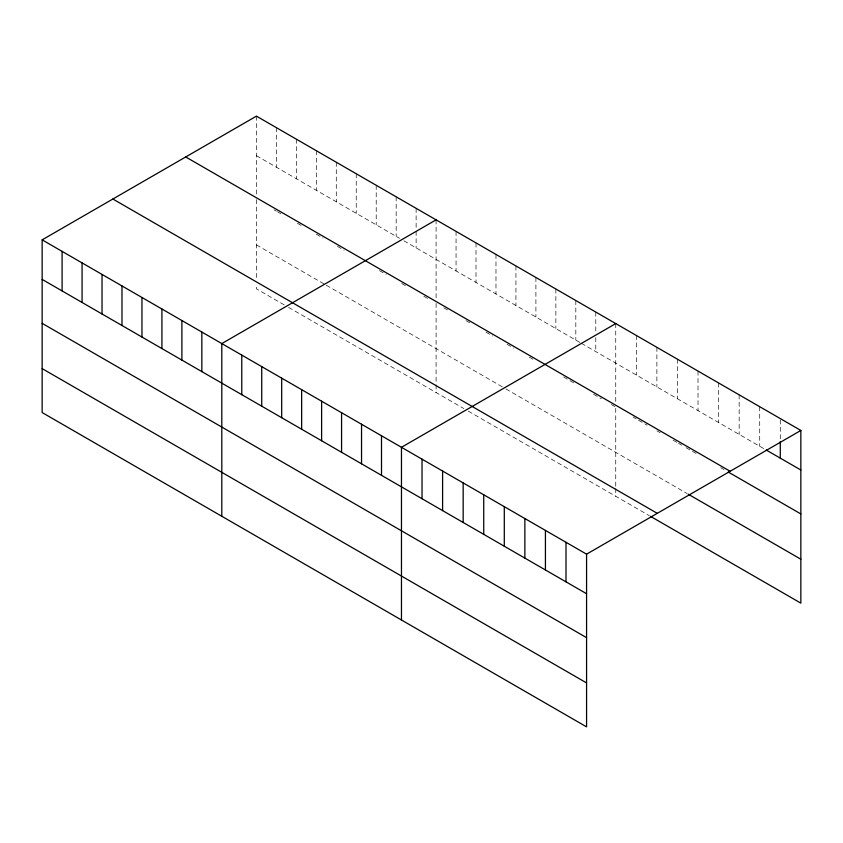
<?xml version="1.0" encoding="UTF-8"?>
<svg xmlns="http://www.w3.org/2000/svg" width="843" height="843" viewBox="0 0 843 843"><rect width="100%" height="100%" fill="white"/><g stroke="black" fill="none" stroke-linecap="round" stroke-linejoin="round"><path stroke-width="0.63" stroke-dasharray="4.21 3.16" d="M256.43 155.692L399.498 238.284M403.934 240.845L580.258 342.648M581.375 343.291L764.043 448.761M274.175 209.875L276.399 211.15M277.505 211.793L280.835 213.711M297.463 223.321L301.899 225.882M316.325 234.206L322.974 238.042M337.39 246.367L344.049 250.213M379.529 270.698L386.189 274.544M401.711 283.501L406.147 286.062M423.892 296.314L428.328 298.875M443.85 307.832L448.286 310.393M466.031 320.646L471.585 323.838M486 332.163L492.649 336.009M507.064 344.334L513.724 348.17M529.246 357.137L533.682 359.698M563.63 376.99L575.822 384.029M593.567 394.271L601.333 398.75M611.312 404.514L615.748 407.074M633.072 417.074L636.317 418.95M638.478 420.204L647.139 425.199M656.887 430.826L660.132 432.701M673.114 440.204L677.445 442.701M678.531 443.323L681.776 445.199M686.107 447.696L698.015 454.577M720.744 467.696L724 469.572M256.43 244.902L325.187 284.597M326.304 285.229L504.852 388.317M505.958 388.96L687.193 493.587M284.165 304.839L256.43 288.833L256.43 284.955M288.591 307.4L463.819 408.56M468.255 411.121L649.31 515.653M780.281 419.856L780.281 440.267M759.712 406.705L759.712 446.263M739.153 394.83L739.153 434.387M718.584 382.954L718.584 422.512M698.015 371.078L698.015 410.636M677.445 359.202L677.445 398.76M656.887 347.327L656.887 386.884M636.317 335.461L636.317 375.019M615.748 323.586L615.748 403.196M615.748 408.339L615.748 487.233M615.748 488.529L615.748 496.285M595.79 312.058L595.79 332.479M595.79 337.579L595.79 351.615M575.822 300.529L575.822 340.087M555.864 289.012L555.864 328.57M535.906 277.484L535.906 317.042M515.937 265.956L515.937 305.514M495.979 254.438L495.979 293.996M476.01 242.91L476.01 282.468M456.052 231.382L456.052 270.94M436.094 219.854L436.094 299.476M436.094 303.354L436.094 383.512M436.094 384.808L436.094 392.553M416.126 208.337L416.126 230.023M416.126 231.309L416.126 247.895M396.168 196.809L396.168 236.367M376.21 185.281L376.21 224.839M356.241 173.763L356.241 213.321M336.283 162.235L336.283 201.793M316.325 150.707L316.325 190.265M296.357 139.19L296.357 178.748M276.399 127.662L276.399 167.22M256.43 116.134L256.43 194.459M256.43 199.633L256.43 279.792"/><path stroke-width="1.26" d="M42.15 239.855L586.57 554.167L586.57 726.866L42.15 412.554L42.15 239.855L256.43 116.134L800.85 430.446L800.85 603.145L650.385 516.285M436.094 219.854L221.804 343.575L221.804 516.274M615.748 323.586L401.468 447.296L401.468 619.995M586.57 554.167L800.85 430.446M766.213 450.014L800.85 470.004M185.723 156.967L730.133 471.279M728.32 472.069L800.85 513.945M688.278 494.219L800.85 559.215M112.867 199.022L657.277 513.345M42.15 279.412L586.57 593.725M42.15 323.343L586.57 637.656M42.15 368.612L586.57 682.925M780.281 441.542L780.281 458.139M566.001 542.291L566.001 581.849M545.432 530.416L545.432 569.973M524.862 518.54L524.862 558.098M504.293 506.675L504.293 546.232M483.734 494.799L483.734 534.357M463.165 482.923L463.165 522.481M442.596 471.047L442.596 510.605M422.027 459.172L422.027 498.729M381.5 435.778L381.5 475.336M361.542 424.25L361.542 463.808M341.573 412.722L341.573 452.28M321.615 401.205L321.615 440.763M301.657 389.677L301.657 429.235M281.688 378.149L281.688 417.706M261.73 366.621L261.73 406.178M241.772 355.103L241.772 394.661M201.846 332.047L201.846 371.605M181.888 320.53L181.888 360.087M161.919 309.002L161.919 348.559M141.961 297.474L141.961 337.031M121.993 285.956L121.993 325.514M102.035 274.428L102.035 313.986M82.077 262.9L82.077 302.458M62.108 251.372L62.108 290.93"/></g></svg>
